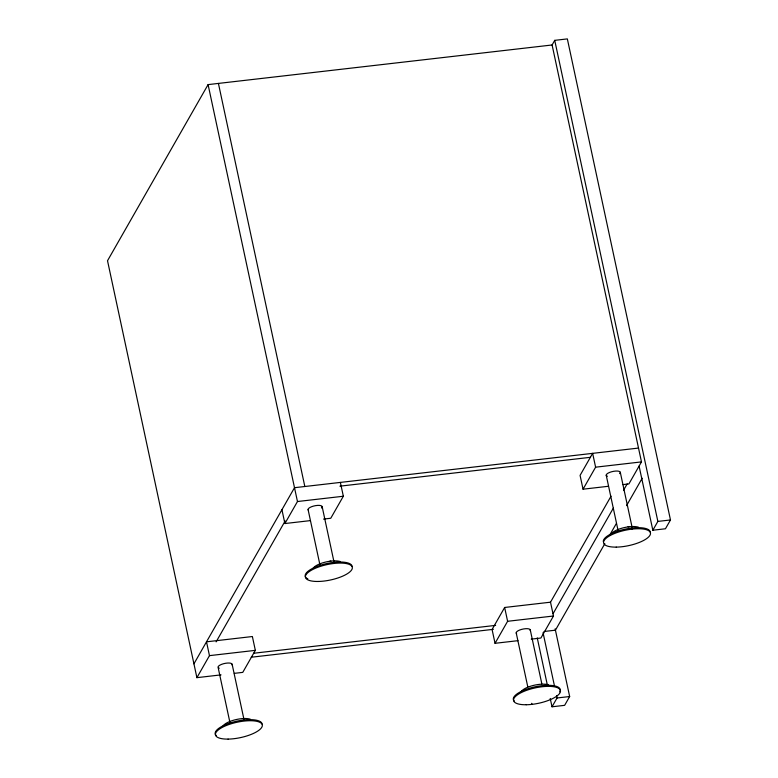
<?xml version="1.0" encoding="UTF-8"?>
<svg xmlns="http://www.w3.org/2000/svg" width="778" height="778" viewBox="0 0 778 778"><rect width="100%" height="100%" fill="white"/><g stroke="black" fill="none" stroke-linecap="round" stroke-linejoin="round"><path stroke-width="1.17" d="M622.867 484.606L628.906 483.916L641.48 461.899L552.098 44.978L208.086 84.608L107.52 260.737L196.902 677.657L221.04 674.876M193.936 663.829L294.502 487.699L638.514 448.07M551.942 45.25L554.733 40.349L567.347 38.9L670.48 519.967L665.453 528.768L652.839 530.226L639.088 466.08M216.119 641.86L285.156 520.968M196.902 677.657L209.467 655.64L206.51 641.821L252.373 636.53L255.34 650.359L242.765 672.377L234.314 673.349M310.247 520.628L284.894 523.545L297.468 501.528L208.086 84.608M340.375 482.418L343.341 496.247L330.767 518.255L323.522 519.091M531.248 639.137L540.905 638.028L553.479 616.011L550.513 602.191L504.65 607.472L492.075 629.49L495.041 643.309L517.973 640.673M495.041 643.309L507.606 621.291L504.65 607.472M583.043 489.197L595.608 467.179L592.641 453.36L580.077 475.377L583.043 489.197L608.386 486.279M550.406 602.366L611.041 496.189M553.061 613.696L613.307 508.18M623.557 490.247L627.165 483.916M604.837 543.657L555.434 630.18L543.968 631.503M609.66 535.215L616.283 523.613M626.523 505.671L642.19 478.246M555.142 628.828L569.661 696.534L564.634 705.335L552.02 706.794L557.048 697.983L556.533 695.61M652.839 530.226L657.867 521.416L554.733 40.349M321.45 507.985L322.034 507.275A7.187 2.363 -12.1 0 0 317.356 505.418A7.187 2.363 -12.1 0 0 308.788 508.277L308.205 508.987A7.187 2.363 -12.1 0 0 308.467 510.183M619.599 473.637L620.183 472.927A7.187 2.363 -12.1 0 0 615.495 471.079A7.187 2.363 -12.1 0 0 606.928 473.938L606.354 474.638A7.187 2.363 -12.1 0 0 607.423 476.243M339.908 486.172L590.473 457.308M297.468 501.528L343.341 496.247M595.608 467.179L641.48 461.899M657.867 521.416L670.48 519.967M209.467 655.64L255.34 650.359M507.606 621.291L553.479 616.011M253.502 653.267L495.635 625.376M251.236 657.235L493.369 629.334M557.048 697.983L569.661 696.534M628.011 526.832L629.042 526.764M329.872 561.181L330.903 561.113M620.29 472.285L632.106 527.377M631.814 528.058L632.047 529.118M606.237 475.29L618.053 530.392M543.044 632.66L554.5 686.108M537.248 637.902L547.43 685.408M550.231 698.479L552.02 706.794M530.275 629.917L541.838 683.843M531.744 703.302L531.977 704.372M516.222 632.932L527.785 686.848M322.15 506.624L333.957 561.726M333.674 562.397L333.898 563.466M218.414 83.421L304.83 486.513M308.098 509.639L319.904 564.731M281.937 509.716L284.894 523.545M232.136 664.266L243.952 719.358M229.899 722.373L218.083 667.271A7.187 2.363 -12.1 0 1 218.2 666.62L218.783 665.919A7.187 2.363 -12.1 0 1 227.341 663.06A7.187 2.363 -12.1 0 1 232.029 664.908M219.27 668.224A7.187 2.363 -12.1 0 1 218.453 667.816M216.255 735.531A23.953 7.877 -12.1 0 1 234.499 721.721A23.953 7.877 -12.1 0 1 262.089 724.007M223.004 726.069A15.327 5.038 -12.1 0 1 235.034 719.825A15.327 5.038 -12.1 0 1 250.331 719.203M603.329 541.692A23.953 7.877 -12.1 0 1 625.707 529.04A23.953 7.877 -12.1 0 1 650.243 532.026M611.158 534.087A15.327 5.038 -12.1 0 1 623.188 527.844A15.327 5.038 -12.1 0 1 638.485 527.221M530.168 630.569A7.187 2.363 -12.1 0 0 525.49 628.712A7.187 2.363 -12.1 0 0 516.923 631.571L516.339 632.281A7.187 2.363 -12.1 0 0 516.592 633.477M514.394 701.192A23.953 7.877 -12.1 0 1 535.692 686.673A23.953 7.877 -12.1 0 1 559.713 691.856M521.143 691.73A15.327 5.038 -12.1 0 1 533.173 685.476A15.327 5.038 -12.1 0 1 548.471 684.854M307.845 578.89A23.953 7.877 -12.1 0 1 322.51 564.614A23.953 7.877 -12.1 0 1 352.103 566.374M313.019 568.436A15.327 5.038 -12.1 0 1 325.048 562.183A15.327 5.038 -12.1 0 1 340.336 561.56M228.071 739.1A23.953 7.877 -12.1 0 0 262.312 725.077A23.953 7.877 -12.1 0 0 226.203 725.553A23.953 7.877 -12.1 0 0 228.071 739.1M616.225 547.119A23.953 7.877 -12.1 0 0 650.466 533.095A23.953 7.877 -12.1 0 0 614.357 533.572A23.953 7.877 -12.1 0 0 616.225 547.119M526.21 704.751A23.953 7.877 -12.1 0 0 560.461 690.728A23.953 7.877 -12.1 0 0 524.343 691.204A23.953 7.877 -12.1 0 0 526.21 704.751M318.085 581.467A23.953 7.877 -12.1 0 0 352.327 567.444A23.953 7.877 -12.1 0 0 316.208 567.911A23.953 7.877 -12.1 0 0 318.085 581.467"/></g></svg>
